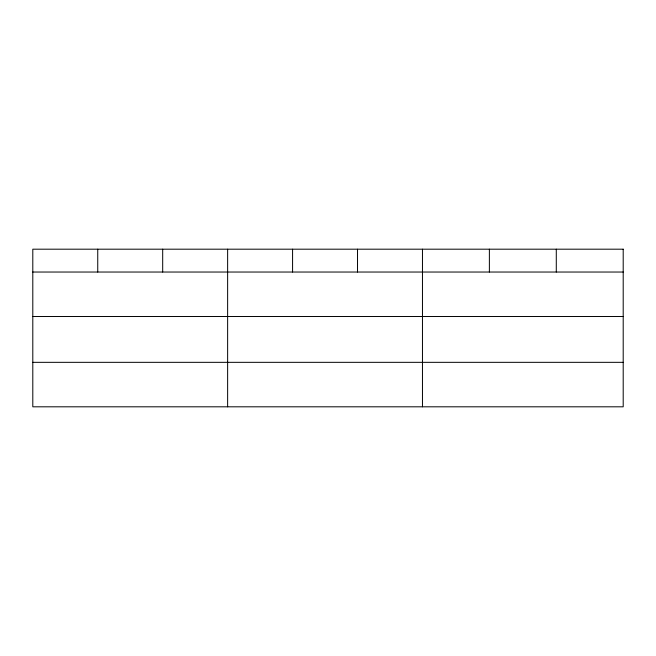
<?xml version="1.0" encoding="UTF-8"?>
<svg xmlns="http://www.w3.org/2000/svg" width="656" height="656" viewBox="0 0 656 656"><rect width="100%" height="100%" fill="white"/><g stroke="black" fill="none" stroke-linecap="round" stroke-linejoin="round"><path stroke-width="0.98" d="M32.8 272.035L623.2 272.035M32.8 316.512L623.2 316.512M32.8 362.333L623.2 362.333M556.288 249.19L556.288 272.035M489.376 249.19L489.376 272.035M422.464 249.19L422.464 406.81M357.52 249.19L357.52 272.035M292.576 249.19L292.576 272.035M227.632 249.19L227.632 406.81M162.688 249.19L162.688 272.035M97.744 249.19L97.744 272.035M623.2 249.19L32.8 249.19L32.8 406.81L623.2 406.81L623.2 249.19"/></g></svg>
